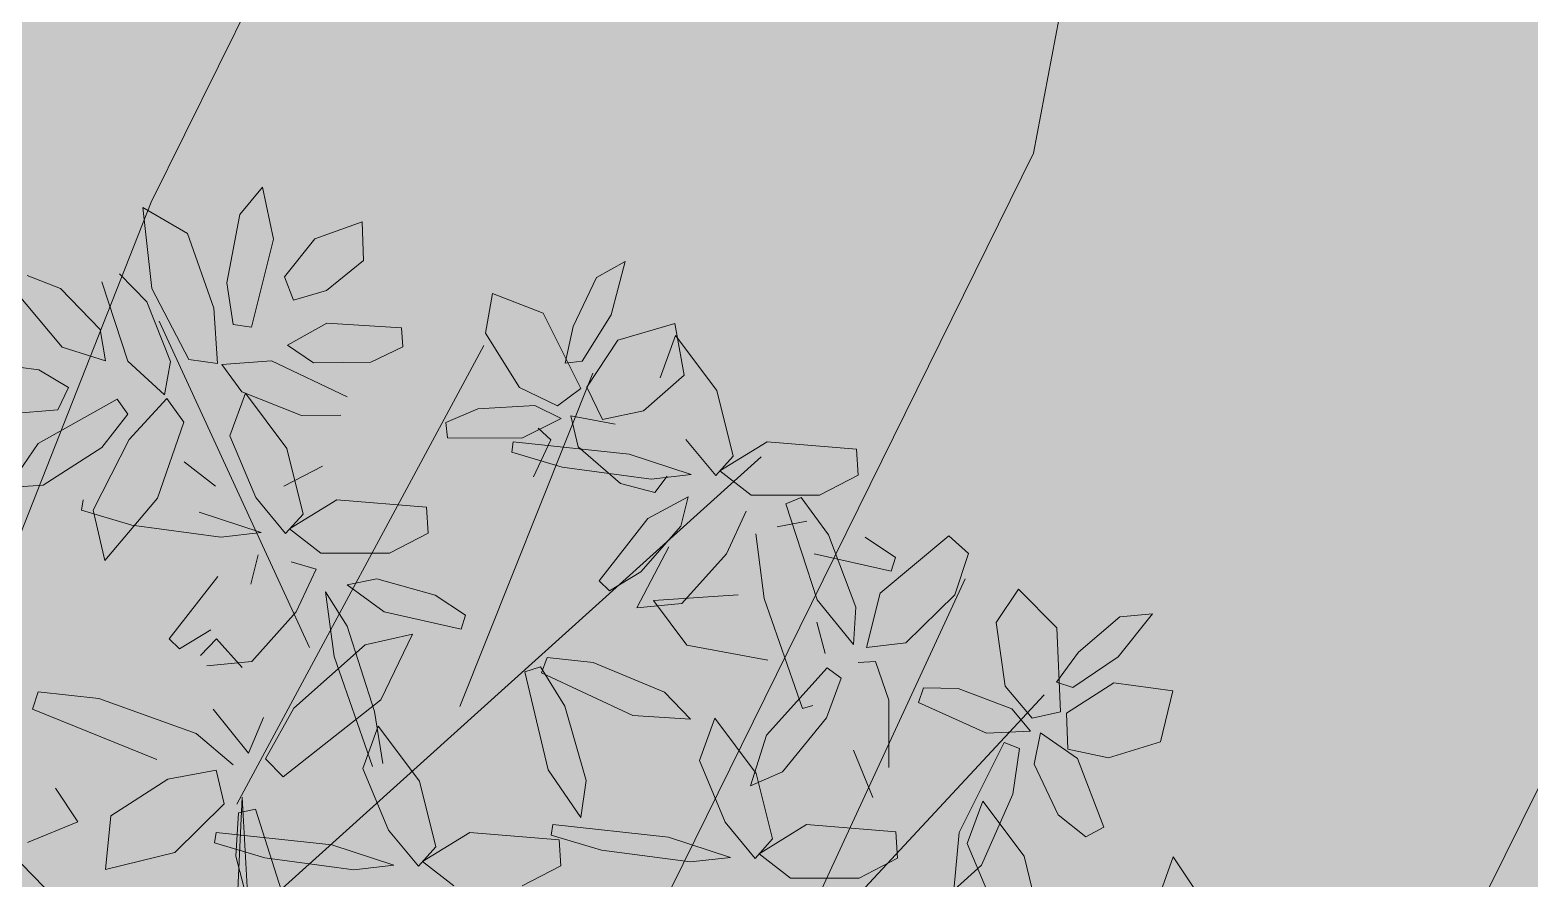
# Model space of a CAD drawing. Header units: inches. Extents: x 218980 to 233865, y 587194 to 599270.
# Drawn here: x 219003.99 to 219010.29, y 587413.4 to 587416.96 of the extents above; entities that cross this region are included whole.
import ezdxf

# ---------------------------------------------------------------- set-up
doc = ezdxf.new("R2010")
doc.units = ezdxf.units.IN
doc.header["$MEASUREMENT"] = 0
doc.linetypes.add('01', pattern=[0])
doc.layers.get('0').update_dxf_attribs({"lineweight": 0})
doc.layers.add('Minor Contour', color=250, linetype='Continuous', lineweight=0)
doc.layers.add('Proposed Urban Design', color=250, linetype='Continuous', lineweight=0)
doc.layers.add('Open Space Within Settlement Passive', color=7, linetype='01', lineweight=0, true_color=0xcbe279)

# ---------------------------------------------------------------- blocks, each defined once
blk = doc.blocks.new('tree2')
at = {"color": 60}
for p, q in [((325197.4967, 3048397.7432), (325197.5914, 3048397.8579)), ((325197.5914, 3048397.8579), (325197.6377, 3048397.6393)), ((325197.0892, 3048397.7729), (325197.2767, 3048397.6636)), ((325197.1267, 3048397.4326), (325197.0892, 3048397.7729)), ((325197.4419, 3048397.4558), (325197.4967, 3048397.7432)), ((325197.8113, 3048397.641), (325198.0106, 3048397.712)), ((325198.0106, 3048397.712), (325198.0154, 3048397.55)), ((325197.2767, 3048397.6636), (325197.3875, 3048397.3492)), ((325197.6377, 3048397.6393), (325197.5453, 3048397.2696)), ((325197.6844, 3048397.4816), (325197.8113, 3048397.641)), ((325198.0154, 3048397.55), (325197.8612, 3048397.4239)), ((325199.1147, 3048397.5461), (325198.9944, 3048397.4783)), ((325199.0567, 3048397.3216), (325199.1147, 3048397.5461)), ((325196.6033, 3048397.487), (325196.7427, 3048397.4328)), ((325196.9902, 3048397.4943), (325197.1051, 3048397.3757)), ((325197.7212, 3048397.3837), (325197.6844, 3048397.4816)), ((325198.9944, 3048397.4783), (325198.8967, 3048397.2726)), ((325196.7499, 3048397.1863), (325196.5481, 3048397.4272)), ((325196.7427, 3048397.4328), (325196.9101, 3048397.2599)), ((325197.0256, 3048397.1268), (325196.9163, 3048397.4603)), ((325197.2819, 3048397.1338), (325197.1267, 3048397.4326)), ((325197.4689, 3048397.2807), (325197.4419, 3048397.4558)), ((325197.8612, 3048397.4239), (325197.7212, 3048397.3837)), ((325197.1051, 3048397.3757), (325197.2051, 3048397.1259)), ((325198.5291, 3048397.2452), (325198.5581, 3048397.4118)), ((325198.5581, 3048397.4118), (325198.7708, 3048397.3289)), ((325197.3875, 3048397.3492), (325197.4027, 3048397.1169)), ((325198.7708, 3048397.3289), (325198.9288, 3048397.0124)), ((325198.935, 3048397.1274), (325199.0567, 3048397.3216)), ((325196.9101, 3048397.2599), (325196.9318, 3048397.1293)), ((325197.5453, 3048397.2696), (325197.4689, 3048397.2807)), ((325197.696, 3048397.1946), (325197.8625, 3048397.2873)), ((325197.8625, 3048397.2873), (325198.1761, 3048397.2679)), ((325198.1761, 3048397.2679), (325198.1816, 3048397.1868)), ((325198.6719, 3048397.0167), (325198.5291, 3048397.2452)), ((325198.8967, 3048397.2726), (325198.8632, 3048397.1192)), ((325199.084, 3048397.215), (325199.3246, 3048397.2852)), ((325199.3268, 3048397.2355), (325199.2618, 3048397.0576)), ((325199.3246, 3048397.2852), (325199.3637, 3048397.0681)), ((325199.5006, 3048397.004), (325199.3268, 3048397.2355)), ((325196.9318, 3048397.1293), (325196.7499, 3048397.1863)), ((325197.8057, 3048397.1204), (325197.696, 3048397.1946)), ((325198.1816, 3048397.1868), (325198.0463, 3048397.1229)), ((325198.9538, 3048397.0178), (325199.084, 3048397.215)), ((325196.4541, 3048397.1165), (325196.6516, 3048397.0913)), ((325197.1801, 3048396.9857), (325197.0256, 3048397.1268)), ((325197.2051, 3048397.1259), (325197.1801, 3048396.9857)), ((325197.4027, 3048397.1169), (325197.2819, 3048397.1338)), ((325197.4209, 3048397.1131), (325197.6296, 3048397.1282)), ((325197.5054, 3048396.9985), (325197.4209, 3048397.1131)), ((325197.6296, 3048397.1282), (325197.9468, 3048396.9779)), ((325198.0463, 3048397.1229), (325197.8057, 3048397.1204)), ((325198.8632, 3048397.1192), (325198.935, 3048397.1274)), ((325196.6516, 3048397.0913), (325196.7772, 3048397.0174)), ((325199.3637, 3048397.0681), (325199.1919, 3048396.9188)), ((325196.7772, 3048397.0174), (325196.7315, 3048396.9233)), ((325197.52, 3048396.9924), (325197.455, 3048396.8145)), ((325197.7555, 3048396.8992), (325197.5054, 3048396.9985)), ((325197.6937, 3048396.7609), (325197.52, 3048396.9924)), ((325198.8305, 3048396.9399), (325198.6719, 3048397.0167)), ((325198.9288, 3048397.0124), (325198.8305, 3048396.9399)), ((325199.0208, 3048396.8823), (325198.9538, 3048397.0178)), ((325199.5689, 3048396.7286), (325199.5006, 3048397.004)), ((325196.7315, 3048396.9233), (325196.5285, 3048396.9058)), ((325196.6492, 3048396.781), (325196.981, 3048396.9684)), ((325196.981, 3048396.9684), (325197.0255, 3048396.9052)), ((325197.0318, 3048396.799), (325197.1899, 3048396.9699)), ((325197.1899, 3048396.9699), (325197.2608, 3048396.8707)), ((325198.3617, 3048396.87), (325198.496, 3048396.9276)), ((325198.496, 3048396.9276), (325198.7364, 3048396.9409)), ((325198.7364, 3048396.9409), (325198.847, 3048396.8866)), ((325199.1919, 3048396.9188), (325199.0208, 3048396.8823)), ((325197.0255, 3048396.9052), (325196.9171, 3048396.7651)), ((325197.2608, 3048396.8707), (325197.1508, 3048396.5524)), ((325197.9206, 3048396.9009), (325197.7555, 3048396.8992)), ((325198.3683, 3048396.8052), (325198.3617, 3048396.87)), ((325198.847, 3048396.8866), (325198.6819, 3048396.8044)), ((325198.8876, 3048396.8979), (325199.0739, 3048396.8634)), ((325198.9174, 3048396.7678), (325198.8876, 3048396.8979)), ((325196.8799, 3048396.5023), (325197.0318, 3048396.799)), ((325197.455, 3048396.8145), (325197.5631, 3048396.5556)), ((325198.6819, 3048396.8044), (325198.3683, 3048396.8052)), ((325198.6453, 3048396.789), (325198.6385, 3048396.7449)), ((325199.1321, 3048396.7367), (325198.6453, 3048396.789)), ((325198.8037, 3048396.7967), (325198.7307, 3048396.6419)), ((325198.7493, 3048396.8456), (325198.8037, 3048396.7967)), ((325199.37, 3048396.7987), (325199.4957, 3048396.6469)), ((325199.5125, 3048396.6664), (325199.7115, 3048396.7889)), ((325199.7115, 3048396.7889), (325200.0871, 3048396.758)), ((325196.5224, 3048396.597), (325196.6492, 3048396.781)), ((325196.9171, 3048396.7651), (325196.6708, 3048396.6071)), ((325197.7621, 3048396.4854), (325197.6937, 3048396.7609)), ((325198.6385, 3048396.7449), (325198.85, 3048396.682)), ((325199.0962, 3048396.6136), (325198.9174, 3048396.7678)), ((325199.3928, 3048396.6514), (325199.1321, 3048396.7367)), ((325199.4957, 3048396.6469), (325199.5689, 3048396.7286)), ((325197.3938, 3048396.6027), (325197.2621, 3048396.7045)), ((325197.8436, 3048396.6865), (325197.6819, 3048396.6023)), ((325198.85, 3048396.682), (325199.2239, 3048396.6322)), ((325199.6442, 3048396.5646), (325199.5125, 3048396.6664)), ((325196.6708, 3048396.6071), (325196.5224, 3048396.597)), ((325199.2397, 3048396.5765), (325199.0962, 3048396.6136)), ((325199.2239, 3048396.6322), (325199.3928, 3048396.6514)), ((325199.2915, 3048396.6444), (325199.2397, 3048396.5765)), ((325196.8385, 3048396.5459), (325196.8317, 3048396.5018)), ((325197.1508, 3048396.5524), (325196.9297, 3048396.2911)), ((325197.5631, 3048396.5556), (325197.6888, 3048396.4037)), ((325197.7057, 3048396.4233), (325197.9046, 3048396.5458)), ((325197.9046, 3048396.5458), (325198.2803, 3048396.5149)), ((325199.3805, 3048396.5572), (325199.2106, 3048396.4662)), ((325199.3488, 3048396.4347), (325199.3805, 3048396.5572)), ((325199.9323, 3048396.5642), (325199.6442, 3048396.5646)), ((325199.7909, 3048396.5285), (325199.8547, 3048396.5551)), ((325196.8317, 3048396.5018), (325197.0432, 3048396.4389)), ((325196.9297, 3048396.2911), (325196.8799, 3048396.5023)), ((325197.5859, 3048396.4083), (325197.3253, 3048396.4936)), ((325197.6888, 3048396.4037), (325197.7621, 3048396.4854)), ((325198.2803, 3048396.5149), (325198.2872, 3048396.4052)), ((325199.5405, 3048396.3188), (325199.6236, 3048396.4976)), ((325197.0432, 3048396.4389), (325197.4171, 3048396.3891)), ((325197.4171, 3048396.3891), (325197.5859, 3048396.4083)), ((325197.8373, 3048396.3215), (325197.7057, 3048396.4233)), ((325199.2106, 3048396.4662), (325199.0058, 3048396.2051)), ((325199.1814, 3048396.2424), (325199.3488, 3048396.4347)), ((325199.8782, 3048396.4563), (325199.7541, 3048396.4322)), ((325198.2872, 3048396.4052), (325198.1254, 3048396.3211)), ((325199.2991, 3048396.3483), (325199.1649, 3048396.0919)), ((325197.542, 3048396.1916), (325197.5736, 3048396.3141)), ((325197.8167, 3048396.2545), (325197.7115, 3048396.2855)), ((325198.1254, 3048396.3211), (325197.8373, 3048396.3215)), ((325199.3534, 3048396.1098), (325199.5405, 3048396.3188)), ((325197.4038, 3048396.2231), (325197.199, 3048395.962)), ((325197.7337, 3048396.0757), (325197.8167, 3048396.2545)), ((325199.0502, 3048396.1632), (325199.1814, 3048396.2424)), ((325197.8569, 3048396.1596), (325197.8921, 3048395.8877)), ((325197.9469, 3048396.0155), (325197.8569, 3048396.1596)), ((325198.0714, 3048396.2132), (325197.9473, 3048396.1891)), ((325197.9473, 3048396.1891), (325198.1025, 3048396.0749)), ((325198.317, 3048396.1448), (325198.0714, 3048396.2132)), ((325199.0058, 3048396.2051), (325199.0502, 3048396.1632)), ((325198.445, 3048396.0604), (325198.317, 3048396.1448)), ((325199.1649, 3048396.0919), (325199.3534, 3048396.1098)), ((325199.5904, 3048396.1463), (325199.2345, 3048396.1221)), ((325199.2345, 3048396.1221), (325199.3744, 3048395.9347)), ((325197.5466, 3048395.8667), (325197.7337, 3048396.0757)), ((325198.1025, 3048396.0749), (325198.4262, 3048396.0023)), ((325198.4262, 3048396.0023), (325198.445, 3048396.0604)), ((325197.2434, 3048395.9201), (325197.3746, 3048395.9993)), ((325198.0628, 3048395.6565), (325197.9469, 3048396.0155)), ((325198.0231, 3048395.9363), (325198.2219, 3048395.9813)), ((325198.2219, 3048395.9813), (325198.0886, 3048395.7056)), ((325197.199, 3048395.962), (325197.2434, 3048395.9201)), ((325197.3987, 3048395.9613), (325197.3312, 3048395.8911)), ((325197.5063, 3048395.8407), (325197.3987, 3048395.9613)), ((325197.7226, 3048395.6708), (325198.0231, 3048395.9363)), ((325197.358, 3048395.8488), (325197.5466, 3048395.8667)), ((325197.8921, 3048395.8877), (325198.0543, 3048395.4257)), ((325198.6942, 3048395.8233), (325198.7599, 3048395.8446)), ((325198.7599, 3048395.8446), (325198.8622, 3048395.6797)), ((325198.7636, 3048395.8188), (325198.7875, 3048395.8836)), ((325198.7875, 3048395.8836), (325198.9804, 3048395.8618)), ((325198.9804, 3048395.8618), (325199.2812, 3048395.7381)), ((325198.7919, 3048395.4117), (325198.6942, 3048395.8233)), ((325199.1472, 3048395.6405), (325198.7636, 3048395.8188)), ((325196.6249, 3048395.6659), (325196.6488, 3048395.7394)), ((325196.6488, 3048395.7394), (325196.9041, 3048395.7109)), ((325197.1483, 3048395.4554), (325196.6249, 3048395.6659)), ((325196.9041, 3048395.7109), (325197.3127, 3048395.5644)), ((325197.3842, 3048395.6663), (325197.5323, 3048395.4818)), ((325197.6049, 3048395.4584), (325197.7226, 3048395.6708)), ((325198.0886, 3048395.7056), (325197.6783, 3048395.3823)), ((325198.097, 3048395.4385), (325198.0628, 3048395.6565)), ((325198.8622, 3048395.6797), (325198.9516, 3048395.3669)), ((325197.5323, 3048395.4818), (325197.5952, 3048395.6311)), ((325198.0778, 3048395.5958), (325198.0128, 3048395.4179)), ((325198.2515, 3048395.3643), (325198.0778, 3048395.5958)), ((325197.3127, 3048395.5644), (325197.4682, 3048395.4325)), ((325197.1933, 3048395.373), (325197.3971, 3048395.4101)), ((325197.3971, 3048395.4101), (325197.4309, 3048395.2693)), ((325197.6783, 3048395.3823), (325197.6049, 3048395.4584)), ((325198.0128, 3048395.4179), (325198.121, 3048395.1591)), ((325198.9296, 3048395.2112), (325198.7919, 3048395.4117)), ((325196.9541, 3048395.2188), (325197.1933, 3048395.373)), ((325198.3199, 3048395.0889), (325198.2515, 3048395.3643)), ((325198.9516, 3048395.3669), (325198.9296, 3048395.2112)), ((325196.7226, 3048395.3343), (325196.816, 3048395.1935)), ((325196.9315, 3048394.9934), (325196.9541, 3048395.2188)), ((325197.4309, 3048395.2693), (325197.2238, 3048395.0652)), ((325197.4901, 3048395.2313), (325197.4794, 3048395.05)), ((325197.5616, 3048395.2469), (325197.4901, 3048395.2313)), ((325197.6806, 3048394.8726), (325197.5616, 3048395.2469)), ((325196.816, 3048395.1935), (325196.6046, 3048395.1074)), ((325197.3963, 3048395.1493), (325197.3895, 3048395.1052)), ((325197.8831, 3048395.097), (325197.3963, 3048395.1493)), ((325198.121, 3048395.1591), (325198.2467, 3048395.0072)), ((325198.2635, 3048395.0267), (325198.4625, 3048395.1492)), ((325198.4625, 3048395.1492), (325198.8381, 3048395.1183)), ((325198.8112, 3048395.1821), (325198.8044, 3048395.1379)), ((325197.3895, 3048395.1052), (325197.601, 3048395.0423)), ((325198.1438, 3048395.0118), (325197.8831, 3048395.097)), ((325198.2467, 3048395.0072), (325198.3199, 3048395.0889)), ((325197.2238, 3048395.0652), (325196.9315, 3048394.9934)), ((325197.4794, 3048395.05), (325197.5559, 3048394.758)), ((325197.601, 3048395.0423), (325197.9749, 3048394.9925)), ((325198.3951, 3048394.9249), (325198.2635, 3048395.0267)), ((325197.9749, 3048394.9925), (325198.1438, 3048395.0118))]:
    blk.add_line(p, q, dxfattribs=at)
at = {"color": 44}
for p, q in [((325197.7896, 3048395.9247), (325197.157, 3048397.2958)), ((325197.4844, 3048395.2679), (325198.5214, 3048397.1925)), ((325198.4207, 3048395.6779), (325198.9797, 3048397.0774)), ((325197.5754, 3048394.8242), (325199.687, 3048396.7258)), ((325197.4634, 3048394.1139), (325195.1158, 3048396.5105)), ((325199.1493, 3048393.2041), (325200.5444, 3048396.2131)), ((325199.8049, 3048394.5767), (325200.8758, 3048395.7266)), ((325197.393, 3048392.9975), (325197.5069, 3048395.2976)), ((325197.5069, 3048395.2976), (325197.6286, 3048393.0376))]:
    blk.add_line(p, q, dxfattribs=at)
at = {"color": 62}
for p, q in [((325200.0871, 3048396.758), (325200.094, 3048396.6484)), ((325200.094, 3048396.6484), (325199.9323, 3048396.5642)), ((325199.8547, 3048396.5551), (325199.97, 3048396.3989)), ((325199.9214, 3048396.1261), (325199.7909, 3048396.5285)), ((325199.6637, 3048396.4027), (325199.6989, 3048396.1308)), ((325199.97, 3048396.3989), (325200.0842, 3048396.0944)), ((325200.2518, 3048396.3036), (325200.1238, 3048396.3879)), ((325200.1861, 3048396.1528), (325200.4757, 3048396.3939)), ((325200.4757, 3048396.3939), (325200.5575, 3048396.3205)), ((325199.9093, 3048396.318), (325200.2331, 3048396.2454)), ((325200.2331, 3048396.2454), (325200.2518, 3048396.3036)), ((325200.5575, 3048396.3205), (325200.501, 3048396.1471)), ((325200.6737, 3048396.0304), (325200.7679, 3048396.1707)), ((325200.7679, 3048396.1707), (325200.9286, 3048396.0086)), ((325199.6989, 3048396.1308), (325199.8611, 3048395.6688)), ((325200.0748, 3048395.9373), (325199.9214, 3048396.1261)), ((325200.0842, 3048396.0944), (325200.0748, 3048395.9373)), ((325200.13, 3048395.9259), (325200.1861, 3048396.1528)), ((325200.501, 3048396.1471), (325200.2952, 3048395.9455)), ((325199.9559, 3048395.9004), (325199.9208, 3048396.0315)), ((325200.7113, 3048395.7635), (325200.6737, 3048396.0304)), ((325201.1936, 3048396.054), (325201.0207, 3048395.9059)), ((325201.1868, 3048395.8855), (325201.3311, 3048396.067)), ((325201.3311, 3048396.067), (325201.1936, 3048396.054)), ((325200.9286, 3048396.0086), (325200.9441, 3048395.6551)), ((325199.3744, 3048395.9347), (325199.7145, 3048395.8724)), ((325200.2952, 3048395.9455), (325200.13, 3048395.9259)), ((325201.0207, 3048395.9059), (325200.9276, 3048395.7793)), ((325199.7087, 3048395.5569), (325199.9638, 3048395.8397)), ((325199.9638, 3048395.8397), (325200.0226, 3048395.7961)), ((325200.094, 3048395.863), (325200.1671, 3048395.8663)), ((325200.1671, 3048395.8663), (325200.2235, 3048395.7046)), ((325200.9966, 3048395.7577), (325201.1868, 3048395.8855)), ((325200.0226, 3048395.7961), (325199.961, 3048395.6307)), ((325200.9276, 3048395.7793), (325200.9966, 3048395.7577)), ((325200.9692, 3048395.6498), (325201.1684, 3048395.7771)), ((325201.1684, 3048395.7771), (325201.4167, 3048395.7433)), ((325199.2812, 3048395.7381), (325199.3899, 3048395.6243)), ((325200.3478, 3048395.6938), (325200.3682, 3048395.7557)), ((325200.3682, 3048395.7557), (325200.5143, 3048395.7537)), ((325200.5143, 3048395.7537), (325200.7393, 3048395.6681)), ((325200.8248, 3048395.6289), (325200.7113, 3048395.7635)), ((325201.4167, 3048395.7433), (325201.3641, 3048395.5291)), ((325199.8611, 3048395.6688), (325199.9039, 3048395.6817)), ((325200.2235, 3048395.7046), (325200.2237, 3048395.4216)), ((325200.634, 3048395.5655), (325200.3478, 3048395.6938)), ((325200.7393, 3048395.6681), (325200.8182, 3048395.5735)), ((325200.9441, 3048395.6551), (325200.8248, 3048395.6289)), ((325199.3899, 3048395.6243), (325199.1472, 3048395.6405)), ((325199.4927, 3048395.6285), (325199.4277, 3048395.4506)), ((325199.6664, 3048395.397), (325199.4927, 3048395.6285)), ((325199.961, 3048395.6307), (325199.7769, 3048395.4034)), ((325200.9753, 3048395.4989), (325200.9692, 3048395.6498)), ((325199.6424, 3048395.3449), (325199.7087, 3048395.5569)), ((325200.519, 3048395.1483), (325200.7079, 3048395.5269)), ((325200.8182, 3048395.5735), (325200.634, 3048395.5655)), ((325200.7079, 3048395.5269), (325200.7719, 3048395.5012)), ((325200.8343, 3048395.4363), (325200.86, 3048395.5673)), ((325200.86, 3048395.5673), (325201.0162, 3048395.46)), ((325201.3641, 3048395.5291), (325201.1464, 3048395.4626)), ((325200.156, 3048395.2956), (325200.074, 3048395.495)), ((325200.7719, 3048395.5012), (325200.7448, 3048395.309)), ((325201.1464, 3048395.4626), (325200.9753, 3048395.4989)), ((325199.4277, 3048395.4506), (325199.5358, 3048395.1918)), ((325199.7769, 3048395.4034), (325199.6424, 3048395.3449)), ((325200.9349, 3048395.2227), (325200.8343, 3048395.4363)), ((325201.0162, 3048395.46), (325201.1258, 3048395.1714)), ((325199.7348, 3048395.1216), (325199.6664, 3048395.397)), ((325200.6176, 3048395.2806), (325200.5526, 3048395.1027)), ((325200.7448, 3048395.309), (325200.6129, 3048395.0116)), ((325200.7914, 3048395.0491), (325200.6176, 3048395.2806)), ((325201.0509, 3048395.1304), (325200.9349, 3048395.2227)), ((325199.298, 3048395.1297), (325198.8112, 3048395.1821)), ((325199.5358, 3048395.1918), (325199.6615, 3048395.0399)), ((325199.6784, 3048395.0594), (325199.8773, 3048395.182)), ((325199.8773, 3048395.182), (325200.253, 3048395.151)), ((325200.253, 3048395.151), (325200.2599, 3048395.0414)), ((325200.4962, 3048394.9062), (325200.519, 3048395.1483)), ((325201.1258, 3048395.1714), (325201.0509, 3048395.1304)), ((325198.8044, 3048395.1379), (325199.0159, 3048395.075)), ((325198.8381, 3048395.1183), (325198.845, 3048395.0087)), ((325199.5586, 3048395.0445), (325199.298, 3048395.1297)), ((325199.6615, 3048395.0399), (325199.7348, 3048395.1216)), ((325200.5526, 3048395.1027), (325200.6608, 3048394.8438)), ((325199.0159, 3048395.075), (325199.3898, 3048395.0252)), ((325199.3898, 3048395.0252), (325199.5586, 3048395.0445)), ((325199.81, 3048394.9576), (325199.6784, 3048395.0594)), ((325200.2599, 3048395.0414), (325200.0981, 3048394.9572)), ((325201.3023, 3048394.724), (325201.4178, 3048395.0463)), ((325201.4178, 3048395.0463), (325201.5384, 3048394.866)), ((325198.845, 3048395.0087), (325198.6833, 3048394.9245)), ((325200.0981, 3048394.9572), (325199.81, 3048394.9576)), ((325200.6129, 3048395.0116), (325200.4962, 3048394.9062))]:
    blk.add_line(p, q, dxfattribs=at)
at = {"color": 64}
blk.add_line((325200.8597, 3048394.7736), (325200.7914, 3048395.0491), dxfattribs=at)

msp = doc.modelspace()

# ---------------------------------------------------------------- hatches: boundary and pattern name
at = {"layer": 'Open Space Within Settlement Passive'}
h = msp.add_hatch(color=256, dxfattribs=at)
h.dxf.hatch_style = 1
h.paths.add_polyline_path([(219005.3653, 587428.4654), (219007.5115, 587431.4439), (218991.2851, 587443.136), (218991.8411, 587441.6318), (219001.3725, 587412.6667), (219011.6497, 587392.0097), (219013.4069, 587378.786), (219026.7877, 587368.1024), (219038.8372, 587384.8248), (219019.2834, 587398.7413), (219028.6372, 587411.7226), (219022.3891, 587416.1694)])

# ---------------------------------------------------------------- linework, layer by layer
at = {"layer": 'Minor Contour'}
for points in [[(219004.402, 587406.578), (219005.0866, 587409.7979), (219006.6218, 587413.2364), (219008.2035, 587416.4425), (219008.94, 587420.318), (219008.3896, 587422.8547), (219007.5116, 587426.0203), (219009.7309, 587430.0794), (219014.8938, 587434.0969), (219017.614, 587439.017), (219021.4375, 587444.2306), (219024.5593, 587448.7278), (219030.0481, 587454.0859), (219035.2084, 587457.9516), (219038.2863, 587462.3868), (219043.0122, 587466.7201), (219048.4353, 587468.8093), (219052.462, 587470.049), (219067.4822, 587472.3142), (219075.327, 587472.9612), (219080.0771, 587474.974), (219084.821, 587477.236), (219101.408, 587491.676), (219106.9459, 587494.5157)], [(219002.343, 587410.717), (219003.4327, 587413.5415), (219004.496, 587416.237), (219005.654, 587418.576), (219005.0698, 587420.6999), (219003.3739, 587423.4172), (219003.4799, 587426.2756), (219006.9808, 587431.388), (219012.4656, 587436.5573), (219016.251, 587440.179), (219018.295, 587443.461), (219019.306, 587448.47), (219020.069, 587451.7441), (219022.2929, 587454.9494), (219024.362, 587458.267), (219024.5306, 587461.0786), (219024.4307, 587465.1471), (219024.951, 587469.998), (219027.083, 587474.351)], [(219006.462, 587402.439), (219006.592, 587405.512), (219007.507, 587406.636), (219007.858, 587408.798), (219011.525, 587416.2), (219012.1, 587421.008), (219012.8773, 587423.5789), (219012.8071, 587425.647), (219014.2338, 587428.5825), (219016.9659, 587431.0497), (219018.596, 587434.0734), (219020.5646, 587437.0328), (219025.0832, 587441.6225)]]:
    msp.add_lwpolyline(points, dxfattribs=at)

# ---------------------------------------------------------------- block references
at = {"layer": 'Proposed Urban Design'}
msp.add_blockref('tree2', (-106192.6276, -2460981.5584), dxfattribs=at)

doc.saveas('drawing.dxf')
